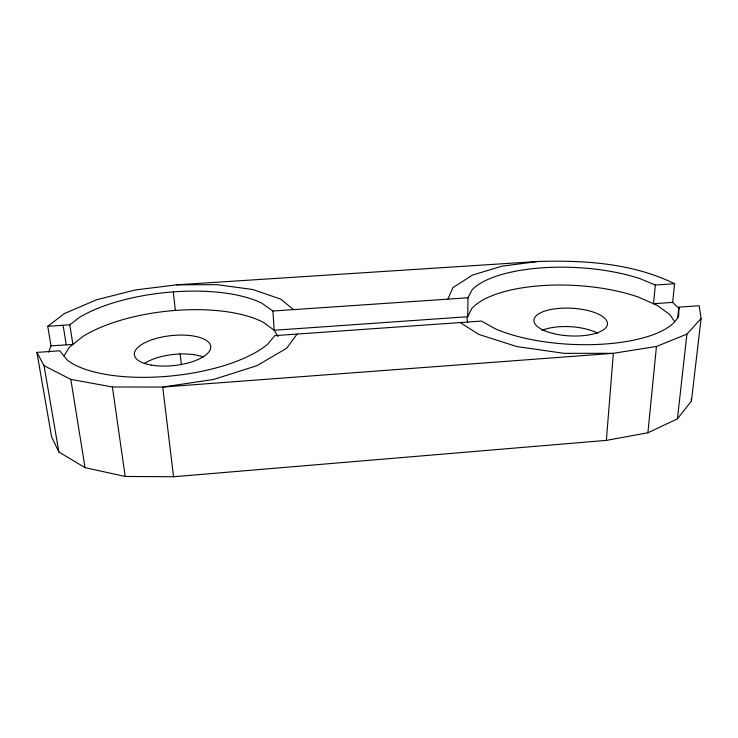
<?xml version="1.0" encoding="UTF-8"?>
<svg xmlns="http://www.w3.org/2000/svg" width="738" height="738" viewBox="0 0 738 738"><rect width="100%" height="100%" fill="white"/><g stroke="black" fill="none" stroke-linecap="round" stroke-linejoin="round"><path stroke-width="1.11" d="M679.338 308.696L672.65 302.396L674.587 283.724L655.316 285.034L640.123 278.696A106.484 38.487 2.7 0 0 472.043 289.988L468.012 297.765L467.717 316.722L274.213 330.255L263.411 322.395A110.23 43.274 -6.2 0 0 82.831 336.51L69.243 347.404L63.92 356.103M678.868 307.156L678.711 315.698A106.484 38.487 2.7 0 1 605.086 344.019A106.484 38.487 2.7 0 1 495.226 328.797L481.453 321.067L274.831 335.633L267.793 344.083A111.207 41.762 -6 0 1 166.225 376.408A111.207 41.762 -6 0 1 67.509 360.292L59.76 350.79L36.9 352.395L51.605 436.859L58.892 452.016L85.036 467.634L125.192 476.471L173.541 476.748L606.359 440.374L647.909 432.772L677.438 418.843L691.423 401.038L701.1 318.484L699.154 305.726L678.868 307.156L677.705 318.013M606.359 440.374L613.352 353.308L656.451 346.473L686.912 334.13L701.1 318.484M655.316 285.034L653.527 303.733L672.65 302.396M647.909 432.772L656.451 346.473M677.438 418.843L686.912 334.13M48.588 352.091L51.023 345.864L47.758 326.316L64.372 313.567L96.66 299.739L135.368 289.951L176.65 284.831L538.122 261.464C584.275 260.108 632.494 263.097 674.587 283.724M447.883 299.13L452.947 287.608L472.505 275.08L501.978 266.169L538.122 261.464M297.11 334.065L286.658 348.262L256.879 365.697L213.596 379.461L162.738 387.053L112.407 386.998L70.82 379.36L44.049 365.697L36.9 352.395M47.758 326.316L69.806 324.821L79.87 317.128A111.207 41.762 -6 0 1 262.018 303.327L272.894 311.021L468.012 297.765M51.023 345.864L72.896 344.471L69.806 324.821M176.65 284.831L216.917 284.665L252.747 289.499L280.717 299.111L293.493 309.619M460.208 322.571L478.879 334.452L516.969 346.602L564.201 353.345L613.352 353.308L162.738 387.053L173.541 476.748M674.292 321.141L669.873 314.545L656.691 305.117L638.471 297.137A105.58 39.898 3 0 0 471.711 308.668L466.877 318.419L467.698 322.589M278.032 336.556L274.213 330.255L272.894 311.021M44.049 365.697L58.892 452.016M63.117 325.264L66.245 344.794M70.82 379.36L85.036 467.634M112.407 386.998L125.192 476.471M173.292 291.888L175.349 310.44M180.127 353.437L181.382 364.803M691.174 398.797L691.423 401.038M542.015 330.31A36.513 14.336 3.1 0 1 597.771 333.235M144.38 363.465A38.09 15.526 -6.4 0 1 203.282 357.007M544.367 330.615A36.817 13.865 2.9 0 0 606.082 327.368A36.817 13.865 2.9 0 0 561.581 308.216A36.817 13.865 2.9 0 0 544.367 330.615M151.594 365.144A38.422 15.028 -6.2 0 0 210.717 347.958A38.422 15.028 -6.2 0 0 155.321 338.687A38.422 15.028 -6.2 0 0 151.594 365.144"/></g></svg>
